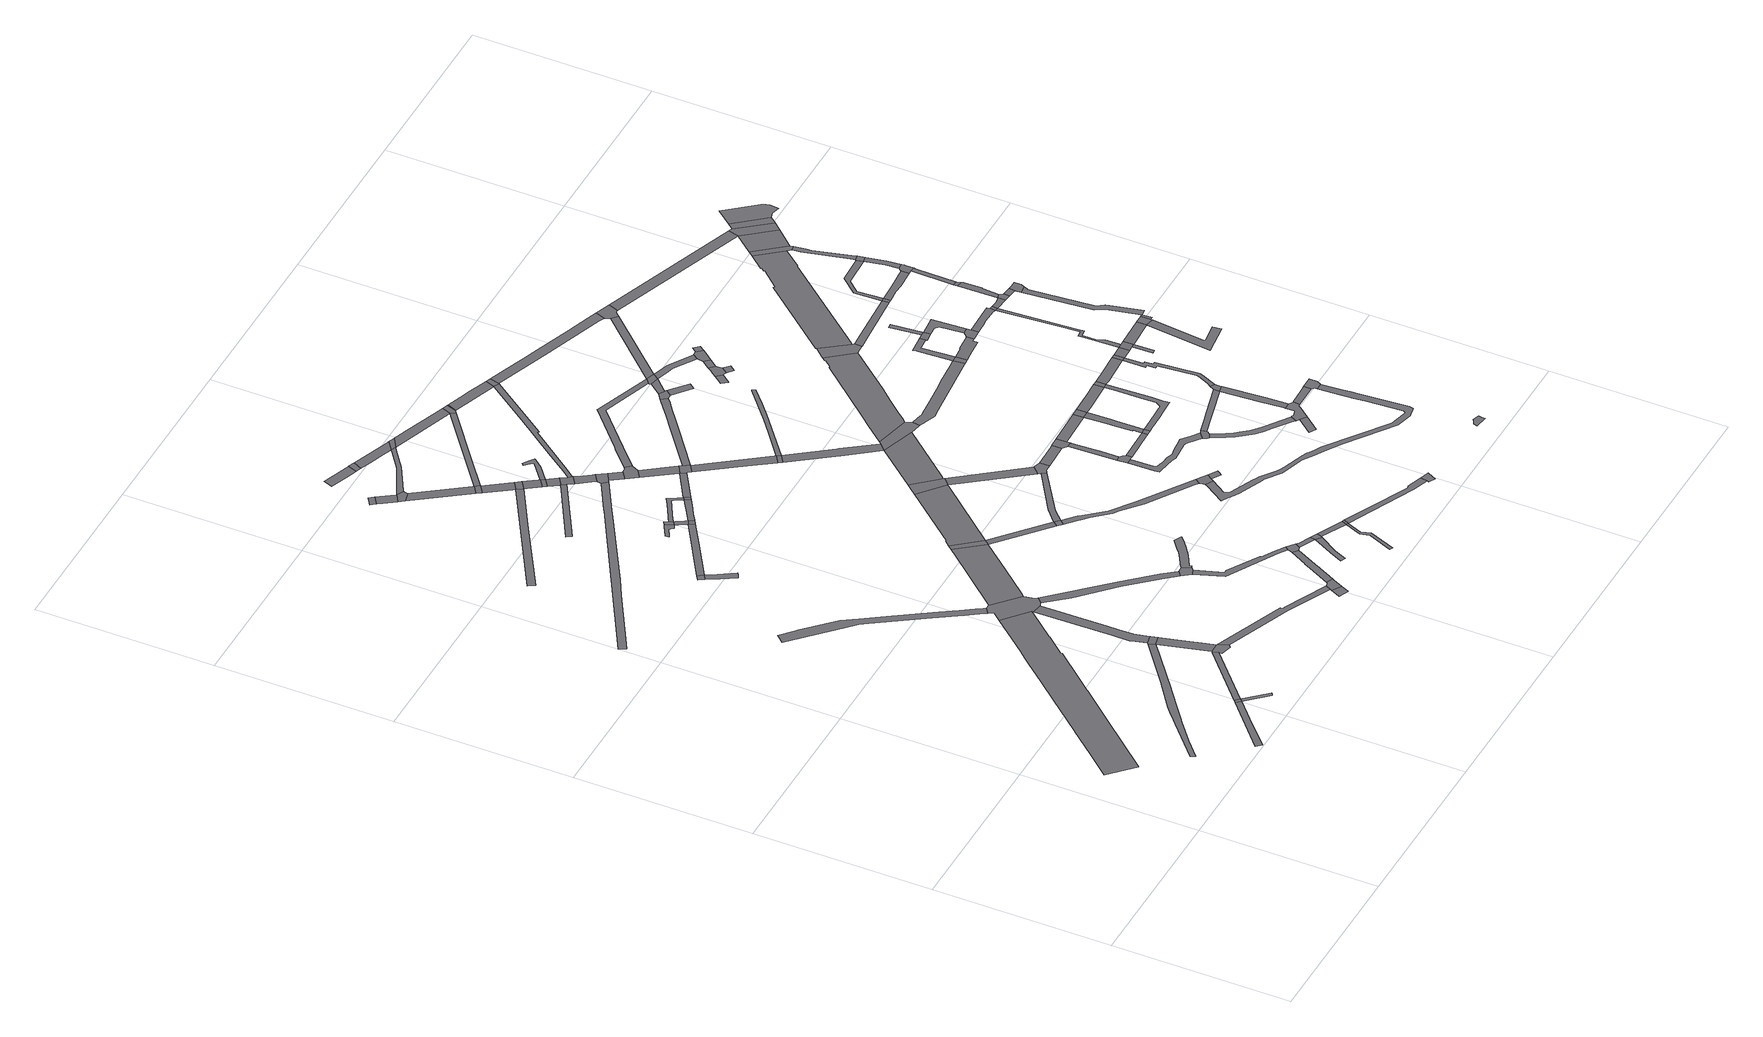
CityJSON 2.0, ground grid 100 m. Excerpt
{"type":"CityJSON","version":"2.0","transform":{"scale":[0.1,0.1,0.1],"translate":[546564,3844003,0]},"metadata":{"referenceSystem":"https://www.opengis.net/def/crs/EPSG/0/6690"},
"CityObjects":{
"road1":{"type":"Road","attributes":{"RoadStructureAttribute.sectionType":"1"},"geometry":[{"type":"MultiSurface","lod":"1","boundaries":[[[0,1,2,3,4]]]}]},
"road2":{"type":"Road","attributes":{"RoadStructureAttribute.sectionType":"1"},"geometry":[{"type":"MultiSurface","lod":"1","boundaries":[[[5,6,7,8,9,10,11,12,13,14,15,16,17,18,19,20,21,22,23,24,25,26,27]]]}]},
"road3":{"type":"Road","attributes":{"RoadStructureAttribute.sectionType":"1"},"geometry":[{"type":"MultiSurface","lod":"1","boundaries":[[[28,29,30,31,32,33,34,35,36,37,38,39,40,41,42,43,44,45,46]]]}]},
"road4":{"type":"Road","geometry":[{"type":"MultiSurface","lod":"1","boundaries":[[[47,0,4,48]]]}]},
"road5":{"type":"Road","geometry":[{"type":"MultiSurface","lod":"1","boundaries":[[[49,50,51,52,48,4]]]}]},
"road6":{"type":"Road","attributes":{"RoadStructureAttribute.sectionType":"1"},"geometry":[{"type":"MultiSurface","lod":"1","boundaries":[[[53,47,48,54]]]}]},
"road7":{"type":"Road","attributes":{"RoadStructureAttribute.sectionType":"1"},"geometry":[{"type":"MultiSurface","lod":"1","boundaries":[[[55,56,57,58,59,60,61,62,63,64,65,66,67,68,69,70,71,72,73,74,75]]]}]},
"road8":{"type":"Road","geometry":[{"type":"MultiSurface","lod":"1","boundaries":[[[76,77,53,54,78,79,80,81]]]}]},
"road9":{"type":"Road","attributes":{"RoadStructureAttribute.sectionType":"1"},"geometry":[{"type":"MultiSurface","lod":"1","boundaries":[[[82,83,84,85,46,86,77,76]]]}]},
"road10":{"type":"Road","geometry":[{"type":"MultiSurface","lod":"1","boundaries":[[[87,88,28,46,85]]]}]},
"road11":{"type":"Road","attributes":{"RoadStructureAttribute.sectionType":"1"},"geometry":[{"type":"MultiSurface","lod":"1","boundaries":[[[89,90,91,92,88,87,93,94,95,96,97]]]}]},
"road12":{"type":"Road","geometry":[{"type":"MultiSurface","lod":"1","boundaries":[[[98,99,100,101]]]}]},
"road13":{"type":"Road","geometry":[{"type":"MultiSurface","lod":"1","boundaries":[[[75,74,102,5,27,89,97,103,104,105,106,107,108,109]]]}]},
"road14":{"type":"Road","attributes":{"RoadStructureAttribute.sectionType":"1"},"geometry":[{"type":"MultiSurface","lod":"1","boundaries":[[[110,111,112,113,114,115,116,117,118,119]]]}]},
"road15":{"type":"Road","geometry":[{"type":"MultiSurface","lod":"1","boundaries":[[[120,121,122,123,124,101,100]]]}]},
"road16":{"type":"Road","attributes":{"RoadStructureAttribute.sectionType":"1"},"geometry":[{"type":"MultiSurface","lod":"1","boundaries":[[[125,126,127,76,81,128,129,130,131]]]}]},
"road17":{"type":"Road","attributes":{"RoadStructureAttribute.sectionType":"1"},"geometry":[{"type":"MultiSurface","lod":"1","boundaries":[[[132,133,134,135,136]]]}]},
"road18":{"type":"Road","attributes":{"RoadStructureAttribute.sectionType":"1"},"geometry":[{"type":"MultiSurface","lod":"1","boundaries":[[[137,138,98,101,139,140]]]}]},
"road19":{"type":"Road","attributes":{"RoadStructureAttribute.sectionType":"1"},"geometry":[{"type":"MultiSurface","lod":"1","boundaries":[[[141,142,105,104,143,144,145,146,147]]]}]},
"road20":{"type":"Road","attributes":{"RoadStructureAttribute.sectionType":"1"},"geometry":[{"type":"MultiSurface","lod":"1","boundaries":[[[148,149,150,151,152,109,108,153,154,155,156,157,158]]]}]},
"road21":{"type":"Road","geometry":[{"type":"MultiSurface","lod":"1","boundaries":[[[159,160,161,162]]]}]},
"road22":{"type":"Road","geometry":[{"type":"MultiSurface","lod":"1","boundaries":[[[163,164,165,166,167,168,169,170,171,172,173,174,175,176,177,178]]]}]},
"road23":{"type":"Road","attributes":{"RoadStructureAttribute.sectionType":"1"},"geometry":[{"type":"MultiSurface","lod":"1","boundaries":[[[162,161,179,180,181,182,183]]]}]},
"road24":{"type":"Road","geometry":[{"type":"MultiSurface","lod":"1","boundaries":[[[183,182,184,185,186,187]]]}]},
"road25":{"type":"Road","geometry":[{"type":"MultiSurface","lod":"1","boundaries":[[[188,189,190,163,178,191,192]]]}]},
"road26":{"type":"Road","attributes":{"RoadStructureAttribute.sectionType":"1"},"geometry":[{"type":"MultiSurface","lod":"1","boundaries":[[[193,194,195,191,178,196,197,198,199,137,200]]]}]},
"road27":{"type":"Road","attributes":{"RoadStructureAttribute.sectionType":"1"},"geometry":[{"type":"MultiSurface","lod":"1","boundaries":[[[201,202,203,204,205]]]}]},
"road28":{"type":"Road","attributes":{"RoadStructureAttribute.sectionType":"1"},"geometry":[{"type":"MultiSurface","lod":"1","boundaries":[[[206,207,208,209,210]]]}]},
"road29":{"type":"Road","geometry":[{"type":"MultiSurface","lod":"1","boundaries":[[[200,137,140,211]]]}]},
"road30":{"type":"Road","attributes":{"RoadStructureAttribute.sectionType":"1"},"geometry":[{"type":"MultiSurface","lod":"1","boundaries":[[[212,185,184,213,214]]]}]},
"road31":{"type":"Road","geometry":[{"type":"MultiSurface","lod":"1","boundaries":[[[215,216,147,146,217,218,219,220]]]}]},
"road32":{"type":"Road","geometry":[{"type":"MultiSurface","lod":"1","boundaries":[[[221,222,223,131,130,224,225,206,210,226,227]]]}]},
"road33":{"type":"Road","geometry":[{"type":"MultiSurface","lod":"1","boundaries":[[[228,148,158,229]]]}]},
"road34":{"type":"Road","attributes":{"RoadStructureAttribute.sectionType":"1"},"geometry":[{"type":"MultiSurface","lod":"1","boundaries":[[[230,231,232,233,234,235]]]}]},
"road35":{"type":"Road","geometry":[{"type":"MultiSurface","lod":"1","boundaries":[[[214,213,236,237]]]}]},
"road36":{"type":"Road","attributes":{"RoadStructureAttribute.sectionType":"1"},"geometry":[{"type":"MultiSurface","lod":"1","boundaries":[[[238,239,240,200,211,241,242,243]]]}]},
"road37":{"type":"Road","attributes":{"RoadStructureAttribute.sectionType":"1"},"geometry":[{"type":"MultiSurface","lod":"1","boundaries":[[[244,245,246,247,248,192,191,249,250,251,252,253,238,254]]]}]},
"road38":{"type":"Road","attributes":{"RoadStructureAttribute.sectionType":"1"},"geometry":[{"type":"MultiSurface","lod":"1","boundaries":[[[255,237,236,256,132,257]]]}]},
"road39":{"type":"Road","geometry":[{"type":"MultiSurface","lod":"1","boundaries":[[[257,132,136,258]]]}]},
"road40":{"type":"Road","attributes":{"RoadStructureAttribute.sectionType":"1"},"geometry":[{"type":"MultiSurface","lod":"1","boundaries":[[[259,260,261,262,263,264,218,217,265,266,267,268]]]}]},
"road41":{"type":"Road","geometry":[{"type":"MultiSurface","lod":"1","boundaries":[[[269,235,234,270,271]]]}]},
"road42":{"type":"Road","attributes":{"RoadStructureAttribute.sectionType":"1"},"geometry":[{"type":"MultiSurface","lod":"1","boundaries":[[[272,273,274,275,276,277,278,279,280,281,282,183,187,283,284,285,286,287]]]}]},
"road43":{"type":"Road","attributes":{"RoadStructureAttribute.sectionType":"1"},"geometry":[{"type":"MultiSurface","lod":"1","boundaries":[[[288,289,290,291,292,293,294,295,296,297,298,299,300,220,219]]]}]},
"road44":{"type":"Road","attributes":{"RoadStructureAttribute.sectionType":"1"},"geometry":[{"type":"MultiSurface","lod":"1","boundaries":[[[301,302,303,304,221,227,305,306,307,308]]]}]},
"road45":{"type":"Road","attributes":{"RoadStructureAttribute.sectionType":"1"},"geometry":[{"type":"MultiSurface","lod":"1","boundaries":[[[309,258,136,310,311,312,313]]]}]},
"road46":{"type":"Road","geometry":[{"type":"MultiSurface","lod":"1","boundaries":[[[254,238,243,314]]]}]},
"road47":{"type":"Road","attributes":{"RoadStructureAttribute.sectionType":"1"},"geometry":[{"type":"MultiSurface","lod":"1","boundaries":[[[229,158,315,316]]]}]},
"road48":{"type":"Road","geometry":[{"type":"MultiSurface","lod":"1","boundaries":[[[313,312,317,318]]]}]},
"road49":{"type":"Road","attributes":{"RoadStructureAttribute.sectionType":"1"},"geometry":[{"type":"MultiSurface","lod":"1","boundaries":[[[319,318,317,320,201,321]]]}]},
"road50":{"type":"Road","geometry":[{"type":"MultiSurface","lod":"1","boundaries":[[[321,201,205,322,323,324,325]]]}]},
"road51":{"type":"Road","attributes":{"RoadStructureAttribute.sectionType":"1"},"geometry":[{"type":"MultiSurface","lod":"1","boundaries":[[[326,327,324,323,328,329,330]]]}]},
"road52":{"type":"Road","attributes":{"RoadStructureAttribute.sectionType":"1"},"geometry":[{"type":"MultiSurface","lod":"1","boundaries":[[[331,332,333,228,229,334,335,336]]]}]},
"road53":{"type":"Road","attributes":{"RoadStructureAttribute.sectionType":"1"},"geometry":[{"type":"MultiSurface","lod":"1","boundaries":[[[271,270,337,338,339,272,340]]]}]},
"road54":{"type":"Road","geometry":[{"type":"MultiSurface","lod":"1","boundaries":[[[330,329,341,342,110,119,343,344]]]}]},
"road55":{"type":"Road","attributes":{"RoadStructureAttribute.sectionType":"1"},"geometry":[{"type":"MultiSurface","lod":"1","boundaries":[[[345,254,314,346]]]}]},
"road56":{"type":"Road","geometry":[{"type":"MultiSurface","lod":"1","boundaries":[[[347,348,349,350,351,352,353,354,313,318]]]}]},
"road57":{"type":"Road","geometry":[{"type":"MultiSurface","lod":"1","boundaries":[[[268,267,355,301,308,356,357]]]}]},
"road58":{"type":"Road","geometry":[{"type":"MultiSurface","lod":"1","boundaries":[[[316,315,358,359]]]}]},
"road59":{"type":"Road","attributes":{"RoadStructureAttribute.sectionType":"1"},"geometry":[{"type":"MultiSurface","lod":"1","boundaries":[[[344,343,360,361]]]}]},
"road60":{"type":"Road","geometry":[{"type":"MultiSurface","lod":"1","boundaries":[[[362,363,364,365,366,367]]]}]},
"road61":{"type":"Road","geometry":[{"type":"MultiSurface","lod":"1","boundaries":[[[368,369,361,360,370,371,372]]]}]},
"road62":{"type":"Road","attributes":{"RoadStructureAttribute.sectionType":"1"},"geometry":[{"type":"MultiSurface","lod":"1","boundaries":[[[373,357,356,362,374]]]}]},
"road63":{"type":"Road","geometry":[{"type":"MultiSurface","lod":"1","boundaries":[[[375,340,272,287,376]]]}]},
"road64":{"type":"Road","attributes":{"RoadStructureAttribute.sectionType":"1"},"geometry":[{"type":"MultiSurface","lod":"1","boundaries":[[[377,371,370,378,345,379]]]}]},
"road65":{"type":"Road","attributes":{"RoadStructureAttribute.sectionType":"1"},"geometry":[{"type":"MultiSurface","lod":"1","boundaries":[[[380,381,214,237,382,383,384]]]}]},
"road66":{"type":"Road","geometry":[{"type":"MultiSurface","lod":"1","boundaries":[[[374,362,367,385,386]]]}]},
"road67":{"type":"Road","geometry":[{"type":"MultiSurface","lod":"1","boundaries":[[[387,379,345,346,388,389,390,391,392]]]}]},
"road68":{"type":"Road","attributes":{"RoadStructureAttribute.sectionType":"1"},"geometry":[{"type":"MultiSurface","lod":"1","boundaries":[[[393,394,395,396,397,398,399,400]]]}]},
"road69":{"type":"Road","attributes":{"RoadStructureAttribute.sectionType":"1"},"geometry":[{"type":"MultiSurface","lod":"1","boundaries":[[[386,385,401,393,402]]]}]},
"road70":{"type":"Road","geometry":[{"type":"MultiSurface","lod":"1","boundaries":[[[403,404,331,336,405]]]}]},
"road71":{"type":"Road","attributes":{"RoadStructureAttribute.sectionType":"1"},"geometry":[{"type":"MultiSurface","lod":"1","boundaries":[[[406,407,316,359,408,409]]]}]},
"road72":{"type":"Road","attributes":{"RoadStructureAttribute.sectionType":"1"},"geometry":[{"type":"MultiSurface","lod":"1","boundaries":[[[410,411,412,391,390,413,414,415]]]}]},
"road73":{"type":"Road","attributes":{"RoadStructureAttribute.sectionType":"1"},"geometry":[{"type":"MultiSurface","lod":"1","boundaries":[[[416,417,418,419,376,287,420,380,421]]]}]},
"road74":{"type":"Road","attributes":{"RoadStructureAttribute.sectionType":"1"},"geometry":[{"type":"MultiSurface","lod":"1","boundaries":[[[422,423,424,425,359,358,426,427,428,429,430,431,432,433,434]]]}]},
"road75":{"type":"Road","geometry":[{"type":"MultiSurface","lod":"1","boundaries":[[[402,393,400,435]]]}]},
"road76":{"type":"Road","geometry":[{"type":"MultiSurface","lod":"1","boundaries":[[[415,414,436,437]]]}]},
"road77":{"type":"Road","attributes":{"RoadStructureAttribute.sectionType":"1"},"geometry":[{"type":"MultiSurface","lod":"1","boundaries":[[[438,439,440,441,442,325,324,443,444,445,446,447]]]}]},
"road78":{"type":"Road","attributes":{"RoadStructureAttribute.sectionType":"1"},"geometry":[{"type":"MultiSurface","lod":"1","boundaries":[[[405,336,448,449]]]}]},
"road79":{"type":"Road","attributes":{"RoadStructureAttribute.sectionType":"1"},"geometry":[{"type":"MultiSurface","lod":"1","boundaries":[[[450,451,437,436,452,453,454,455]]]}]},
"road80":{"type":"Road","attributes":{"RoadStructureAttribute.sectionType":"1"},"geometry":[{"type":"MultiSurface","lod":"1","boundaries":[[[456,403,405,457,458,459]]]}]},
"road81":{"type":"Road","attributes":{"RoadStructureAttribute.sectionType":"1"},"geometry":[{"type":"MultiSurface","lod":"1","boundaries":[[[421,380,384,460,461]]]}]},
"road82":{"type":"Road","attributes":{"RoadStructureAttribute.sectionType":"1"},"geometry":[{"type":"MultiSurface","lod":"1","boundaries":[[[462,463,464,465,392,391,466,467,468,469,470,471,472,473]]]}]},
"road83":{"type":"Road","geometry":[{"type":"MultiSurface","lod":"1","boundaries":[[[461,460,474,475]]]}]},
"road84":{"type":"Road","geometry":[{"type":"MultiSurface","lod":"1","boundaries":[[[449,448,476,406,409,477,478,479,480]]]}]},
"road85":{"type":"Road","attributes":{"RoadStructureAttribute.sectionType":"1"},"geometry":[{"type":"MultiSurface","lod":"1","boundaries":[[[481,482,483,435,400,484,485,486,487]]]}]},
"road86":{"type":"Road","attributes":{"RoadStructureAttribute.sectionType":"1"},"geometry":[{"type":"MultiSurface","lod":"1","boundaries":[[[488,489,490,491,492,493,368,372,494,495,496,497]]]}]},
"road87":{"type":"Road","geometry":[{"type":"MultiSurface","lod":"1","boundaries":[[[498,434,433,499,500,501,502,503,504,505]]]}]},
"road88":{"type":"Road","geometry":[{"type":"MultiSurface","lod":"1","boundaries":[[[506,507,508,505,504]]]}]},
"road89":{"type":"Road","attributes":{"RoadStructureAttribute.sectionType":"1"},"geometry":[{"type":"MultiSurface","lod":"1","boundaries":[[[509,510,475,474,511,512,438,513]]]}]},
"road90":{"type":"Road","attributes":{"RoadStructureAttribute.sectionType":"1"},"geometry":[{"type":"MultiSurface","lod":"1","boundaries":[[[514,515,480,479,516]]]}]},
"road91":{"type":"Road","attributes":{"RoadStructureAttribute.sectionType":"1"},"geometry":[{"type":"MultiSurface","lod":"1","boundaries":[[[517,518,519,520,521,522,523,524,415,437]]]}]},
"road92":{"type":"Road","geometry":[{"type":"MultiSurface","lod":"1","boundaries":[[[525,455,454,456,459,526,527,528,529,530]]]}]},
"road93":{"type":"Road","geometry":[{"type":"MultiSurface","lod":"1","boundaries":[[[531,532,533,534,535,536,537,538,539,540]]]}]},
"road94":{"type":"Road","attributes":{"RoadStructureAttribute.sectionType":"1"},"geometry":[{"type":"MultiSurface","lod":"1","boundaries":[[[541,542,543,544,545,546,547,534,533]]]}]},
"road95":{"type":"Road","geometry":[{"type":"MultiSurface","lod":"1","boundaries":[[[548,514,516,546,545,549]]]}]},
"road96":{"type":"Road","geometry":[{"type":"MultiSurface","lod":"1","boundaries":[[[513,438,447,550,551]]]}]},
"road97":{"type":"Road","geometry":[{"type":"MultiSurface","lod":"1","boundaries":[[[487,486,552,553,554]]]}]},
"road98":{"type":"Road","attributes":{"RoadStructureAttribute.sectionType":"1"},"geometry":[{"type":"MultiSurface","lod":"1","boundaries":[[[555,556,557,558,559,560,561,562,563,564,565,536,535,566,567,568,569,570,571,572,573,574,575,576,577]]]}]},
"road99":{"type":"Road","attributes":{"RoadStructureAttribute.sectionType":"1"},"geometry":[{"type":"MultiSurface","lod":"1","boundaries":[[[578,579,540,539,580,581]]]}]},
"road100":{"type":"Road","geometry":[{"type":"MultiSurface","lod":"1","boundaries":[[[582,462,473,583,584,585]]]}]},
"road101":{"type":"Road","geometry":[{"type":"MultiSurface","lod":"1","boundaries":[[[586,587,584,583]]]}]},
"road102":{"type":"Road","attributes":{"RoadStructureAttribute.sectionType":"1"},"geometry":[{"type":"MultiSurface","lod":"1","boundaries":[[[588,589,590,591,582,585,592,593,594,595,596]]]}]},
"road103":{"type":"Road","attributes":{"RoadStructureAttribute.sectionType":"1"},"geometry":[{"type":"MultiSurface","lod":"1","boundaries":[[[597,548,549,598]]]}]},
"road104":{"type":"Road","attributes":{"RoadStructureAttribute.sectionType":"1"},"geometry":[{"type":"MultiSurface","lod":"1","boundaries":[[[501,599,600,601,602,603,604,605,606,607,608,609,610,611,612,613,614,615,616,617,618,619,620,621,622,623,624,625,626,627,628,629,630,631,632,633,634,635,636,637,638,639,640,641,642,643,644,645,646,647,502]]]}]},
"road105":{"type":"Road","geometry":[{"type":"MultiSurface","lod":"1","boundaries":[[[648,578,581,649]]]}]},
"road106":{"type":"Road","geometry":[{"type":"MultiSurface","lod":"1","boundaries":[[[497,496,650,588,596,651]]]}]},
"road107":{"type":"Road","geometry":[{"type":"MultiSurface","lod":"1","boundaries":[[[652,653,577,576,654,655,656,657,658,659]]]}]},
"road108":{"type":"Road","attributes":{"RoadStructureAttribute.sectionType":"1"},"geometry":[{"type":"MultiSurface","lod":"1","boundaries":[[[598,660,661,662,663,664,665,666,578,648,667,668,669,670,671]]]}]},
"road109":{"type":"Road","attributes":{"RoadStructureAttribute.sectionType":"1"},"geometry":[{"type":"MultiSurface","lod":"1","boundaries":[[[672,673,674,675,676,677,678,679,525,530,680,681,682,683,684]]]}]},
"road110":{"type":"Road","attributes":{"RoadStructureAttribute.sectionType":"1"},"geometry":[{"type":"MultiSurface","lod":"1","boundaries":[[[685,686,687,688]]]}]},
"road111":{"type":"Road","geometry":[{"type":"MultiSurface","lod":"1","boundaries":[[[689,597,598,671]]]}]},
"road112":{"type":"Road","attributes":{"RoadStructureAttribute.sectionType":"1"},"geometry":[{"type":"MultiSurface","lod":"1","boundaries":[[[690,691,692,693,694,695,696,697,656,655,698,699,700,701,702,703,704,705,706,707]]]}]},
"road113":{"type":"Road","geometry":[{"type":"MultiSurface","lod":"1","boundaries":[[[708,709,710,685,688,711,712,713,714,715,716]]]}]},
"road114":{"type":"Road","attributes":{"RoadStructureAttribute.sectionType":"1"},"geometry":[{"type":"MultiSurface","lod":"1","boundaries":[[[717,718,719,651,596,720,721,722,723,724]]]}]},
"road115":{"type":"Road","attributes":{"RoadStructureAttribute.sectionType":"1"},"geometry":[{"type":"MultiSurface","lod":"1","boundaries":[[[725,726,727,728,729,730,731,732,733,734,529,528,735,736,737,738,739,740]]]}]},
"road116":{"type":"Road","geometry":[{"type":"MultiSurface","lod":"1","boundaries":[[[741,742,713,712]]]}]},
"road117":{"type":"Road","attributes":{"RoadStructureAttribute.sectionType":"1"},"geometry":[{"type":"MultiSurface","lod":"1","boundaries":[[[743,744,745,746,747,551,550,748,749,750,751,752]]]}]},
"road118":{"type":"Road","attributes":{"RoadStructureAttribute.sectionType":"1"},"geometry":[{"type":"MultiSurface","lod":"1","boundaries":[[[753,708,716,754]]]}]},
"road119":{"type":"Road","attributes":{"RoadStructureAttribute.sectionType":"1"},"geometry":[{"type":"MultiSurface","lod":"1","boundaries":[[[755,756,757,758,759,760,761,762,763,764,765,766,767,768,769,770,771,772,648,649]]]}]},
"road120":{"type":"Road","geometry":[{"type":"MultiSurface","lod":"1","boundaries":[[[773,774,775,776,777,778]]]}]},
"road121":{"type":"Road","attributes":{"RoadStructureAttribute.sectionType":"1"},"geometry":[{"type":"MultiSurface","lod":"1","boundaries":[[[779,780,689,671,781,764]]]}]},
"road122":{"type":"Road","attributes":{"RoadStructureAttribute.sectionType":"1"},"geometry":[{"type":"MultiSurface","lod":"1","boundaries":[[[782,783,784,652,659,785,786,787]]]}]},
"road123":{"type":"Road","geometry":[{"type":"MultiSurface","lod":"1","boundaries":[[[788,789,724,723,790,753,754,791,792]]]}]},
"road124":{"type":"Road","attributes":{"RoadStructureAttribute.sectionType":"1"},"geometry":[{"type":"MultiSurface","lod":"1","boundaries":[[[793,497,651,794]]]}]},
"road125":{"type":"Road","geometry":[{"type":"MultiSurface","lod":"1","boundaries":[[[795,796,797,798,799,800,801,802,803,707,706,773,778,804,805,806,807,808]]]}]},
"road126":{"type":"Road","geometry":[{"type":"MultiSurface","lod":"1","boundaries":[[[809,810,788,792]]]}]},
"road127":{"type":"Road","geometry":[{"type":"MultiSurface","lod":"1","boundaries":[[[811,779,764,763]]]}]},
"road128":{"type":"Road","attributes":{"RoadStructureAttribute.sectionType":"1"},"geometry":[{"type":"MultiSurface","lod":"1","boundaries":[[[812,813,814,787,815,816,797,796]]]}]},
"road129":{"type":"Road","geometry":[{"type":"MultiSurface","lod":"1","boundaries":[[[817,818,819,820,821,822,823,824]]]}]},
"road130":{"type":"Road","geometry":[{"type":"MultiSurface","lod":"1","boundaries":[[[825,826,672,684,827,828,829,830,831]]]}]},
"road131":{"type":"Road","geometry":[{"type":"MultiSurface","lod":"1","boundaries":[[[832,782,787,814,833,834]]]}]},
"road132":{"type":"Road","geometry":[{"type":"MultiSurface","lod":"1","boundaries":[[[835,725,740,836]]]}]},
"road133":{"type":"Road","geometry":[{"type":"MultiSurface","lod":"1","boundaries":[[[837,838,808,807,839,840]]]}]},
"road134":{"type":"Road","attributes":{"RoadStructureAttribute.sectionType":"1"},"geometry":[{"type":"MultiSurface","lod":"1","boundaries":[[[841,842,811,763,843,844,845,846,847]]]}]},
"road135":{"type":"Road","attributes":{"RoadStructureAttribute.sectionType":"1"},"geometry":[{"type":"MultiSurface","lod":"1","boundaries":[[[848,849,850,851,725,835,852,853,854]]]}]},
"road136":{"type":"Road","geometry":[{"type":"MultiSurface","lod":"1","boundaries":[[[752,751,793,794,855,856,857]]]}]},
"road137":{"type":"Road","geometry":[{"type":"MultiSurface","lod":"1","boundaries":[[[858,859,837,840,860,861,623,622,862,863,864]]]}]},
"road138":{"type":"Road","attributes":{"RoadStructureAttribute.sectionType":"1"},"geometry":[{"type":"MultiSurface","lod":"1","boundaries":[[[865,866,867,868,869,870,871,847,872,873,874,875,876,877,878,879,832,834]]]}]},
"road139":{"type":"Road","attributes":{"RoadStructureAttribute.sectionType":"1"},"geometry":[{"type":"MultiSurface","lod":"1","boundaries":[[[880,881,882,835,836,883,884,885,886]]]}]},
"road140":{"type":"Road","geometry":[{"type":"MultiSurface","lod":"1","boundaries":[[[887,841,847,871]]]}]},
"road141":{"type":"Road","geometry":[{"type":"MultiSurface","lod":"1","boundaries":[[[888,889,848,854,890,891]]]}]},
"road142":{"type":"Road","attributes":{"RoadStructureAttribute.sectionType":"1"},"geometry":[{"type":"MultiSurface","lod":"1","boundaries":[[[892,887,871,893,894]]]}]},
"road143":{"type":"Road","geometry":[{"type":"MultiSurface","lod":"1","boundaries":[[[895,896,889,888]]]}]},
"road144":{"type":"Road","attributes":{"RoadStructureAttribute.sectionType":"1"},"geometry":[{"type":"MultiSurface","lod":"1","boundaries":[[[897,898,829,828,899,900]]]}]},
"road145":{"type":"Road","geometry":[{"type":"MultiSurface","lod":"1","boundaries":[[[901,902,880,886,903,904,905]]]}]},
"road146":{"type":"Road","attributes":{"RoadStructureAttribute.sectionType":"1"},"geometry":[{"type":"MultiSurface","lod":"1","boundaries":[[[906,888,891,907,908,902,901]]]}]},
"road147":{"type":"Road","geometry":[{"type":"MultiSurface","lod":"1","boundaries":[[[909,910,911,912,913,914]]]}]},
"road148":{"type":"Road","geometry":[{"type":"MultiSurface","lod":"1","boundaries":[[[915,916,917,892,894,918,919,914,913]]]}]},
"road149":{"type":"Road","attributes":{"RoadStructureAttribute.sectionType":"1"},"geometry":[{"type":"MultiSurface","lod":"1","boundaries":[[[920,921,922,923,905,904,924,925,926,927,928,929]]]}]},
"road150":{"type":"Road","attributes":{"RoadStructureAttribute.sectionType":"1"},"geometry":[{"type":"MultiSurface","lod":"1","boundaries":[[[930,931,932,933,934,935,936,937,825,831,938,939,940,941,942]]]}]},
"road151":{"type":"Road","attributes":{"RoadStructureAttribute.sectionType":"1"},"geometry":[{"type":"MultiSurface","lod":"1","boundaries":[[[928,943,944,945,946,947,948,949,892,917,950,951,952,953,954,955,956]]]}]},
"road152":{"type":"Road","attributes":{"RoadStructureAttribute.sectionType":"1"},"geometry":[{"type":"MultiSurface","lod":"1","boundaries":[[[957,915,913,958,959]]]}]},
"road153":{"type":"Road","geometry":[{"type":"MultiSurface","lod":"1","boundaries":[[[960,897,900,961]]]}]},
"road154":{"type":"Road","attributes":{"RoadStructureAttribute.sectionType":"1"},"geometry":[{"type":"MultiSurface","lod":"1","boundaries":[[[959,962,963,964,965,966,967]]]}]},
"road155":{"type":"Road","geometry":[{"type":"MultiSurface","lod":"1","boundaries":[[[929,928,956,968]]]}]},
"road156":{"type":"Road","geometry":[{"type":"MultiSurface","lod":"1","boundaries":[[[969,957,959,967,970]]]}]},
"road157":{"type":"Road","attributes":{"RoadStructureAttribute.sectionType":"1"},"geometry":[{"type":"MultiSurface","lod":"1","boundaries":[[[857,856,971,972,973]]]}]},
"road158":{"type":"Road","attributes":{"RoadStructureAttribute.sectionType":"1"},"geometry":[{"type":"MultiSurface","lod":"1","boundaries":[[[974,975,976,977,968,956,978]]]}]},
"road159":{"type":"Road","attributes":{"RoadStructureAttribute.sectionType":"1"},"geometry":[{"type":"MultiSurface","lod":"1","boundaries":[[[979,980,969,970,981]]]}]},
"road160":{"type":"Road","attributes":{"RoadStructureAttribute.sectionType":"1"},"geometry":[{"type":"MultiSurface","lod":"1","boundaries":[[[982,983,984,960,961,985,986,987]]]}]},
"road161":{"type":"Road","geometry":[{"type":"MultiSurface","lod":"1","boundaries":[[[988,974,978,989,990]]]}]},
"road162":{"type":"Road","attributes":{"RoadStructureAttribute.sectionType":"1"},"geometry":[{"type":"MultiSurface","lod":"1","boundaries":[[[991,992,993,897,960,994,995,996]]]}]},
"road163":{"type":"Road","attributes":{"RoadStructureAttribute.sectionType":"1"},"geometry":[{"type":"MultiSurface","lod":"1","boundaries":[[[997,998,999,1000,1001,1002,1003,1004,1005,1006,1007,1008,979,1009]]]}]},
"road164":{"type":"Road","attributes":{"RoadStructureAttribute.sectionType":"1"},"geometry":[{"type":"MultiSurface","lod":"1","boundaries":[[[1010,974,988,1011,1012,1013,1014,1015,1016]]]}]},
"road165":{"type":"Road","attributes":{"RoadStructureAttribute.sectionType":"1"},"geometry":[{"type":"MultiSurface","lod":"1","boundaries":[[[990,989,1017,1018,1019]]]}]},
"road166":{"type":"Road","geometry":[{"type":"MultiSurface","lod":"1","boundaries":[[[1020,1010,1016,1021]]]}]},
"road167":{"type":"Road","geometry":[{"type":"MultiSurface","lod":"1","boundaries":[[[1022,1019,1018,1005,1004,1023,1024]]]}]},
"road168":{"type":"Road","attributes":{"RoadStructureAttribute.sectionType":"1"},"geometry":[{"type":"MultiSurface","lod":"1","boundaries":[[[1025,1020,1021,1026,1027]]]}]},
"road169":{"type":"Road","geometry":[{"type":"MultiSurface","lod":"1","boundaries":[[[1028,1029,1030,1031,982,987,1032,1025,1027,1033]]]}]},
"road170":{"type":"Road","attributes":{"RoadStructureAttribute.sectionType":"1"},"geometry":[{"type":"MultiSurface","lod":"1","boundaries":[[[1034,1035,996,1036,1030,1029]]]}]},
"road171":{"type":"Road","geometry":[{"type":"MultiSurface","lod":"1","boundaries":[[[1037,930,942,1038,1039,1040]]]}]},
"road172":{"type":"Road","geometry":[{"type":"MultiSurface","lod":"1","boundaries":[[[1041,1042,991,996,1035]]]}]},
"road173":{"type":"Road","attributes":{"RoadStructureAttribute.sectionType":"1"},"geometry":[{"type":"MultiSurface","lod":"1","boundaries":[[[1043,1044,1045,1039,1038,1046,1047,1048,1049,1042,1041]]]}]},
"road174":{"type":"Road","attributes":{"RoadStructureAttribute.sectionType":"1"},"geometry":[{"type":"MultiSurface","lod":"1","boundaries":[[[972,1050,1037,1040,1051]]]}]},
"road175":{"type":"Road","geometry":[{"type":"MultiSurface","lod":"1","boundaries":[[[1052,973,972,1051,1053,1054]]]}]},
"road176":{"type":"Road","attributes":{"RoadStructureAttribute.sectionType":"1"},"geometry":[{"type":"MultiSurface","lod":"1","boundaries":[[[1055,1054,1053,1056]]]}]},
"road177":{"type":"Road","geometry":[{"type":"MultiSurface","lod":"1","boundaries":[[[1057,1055,1056,1058,1059,1060,1061,1062,1063]]]}]}
},
"vertices":[
[985,278,0],[718,36,0],[745,8,0],[863,120,0],[1007,253,0],
[1044,1621,0],[872,1419,0],[837,1378,0],[802,1338,0],[702,1220,0],[600,1101,0],[434,906,0],[430,902,0],[295,744,0],[187,618,0],[321,492,0],[584,798,0],[742,981,0],[747,988,0],[772,1017,0],[815,1067,0],[950,1226,0],[945,1231,0],[1039,1338,0],[1036,1340,0],[1167,1493,0],[1170,1496,0],[1179,1506,0],
[1203,869,0],[975,691,0],[957,677,0],[951,673,0],[806,566,0],[757,526,0],[728,499,0],[702,475,0],[507,296,0],[520,270,0],[611,354,0],[730,451,0],[744,461,0],[753,468,0],[829,527,0],[975,641,0],[1000,661,0],[1167,792,0],[1220,834,0],
[998,290,0],[1019,266,0],
[1116,135,0],[1123,140,0],[1131,145,0],[1130,146,0],
[1285,551,0],[1299,523,0],
[1095,1731,0],[1094,1732,0],[1072,1767,0],[1028,1835,0],[971,1919,0],[840,2118,0],[747,2258,0],[695,2337,0],[534,2493,0],[522,2505,0],[452,2568,0],[411,2522,0],[479,2460,0],[650,2294,0],[708,2240,0],[735,2199,0],[913,1932,0],[1003,1796,0],[1059,1710,0],[1067,1698,0],[1100,1721,0],
[1349,557,0],[1291,556,0],[1300,517,0],[1302,504,0],[1360,487,0],[1374,502,0],
[1334,611,0],[1308,713,0],[1278,831,0],[1273,848,0],[1220,833,0],
[1263,888,0],[1210,874,0],
[1179,1496,0],[1186,1059,0],[1187,963,0],[1189,953,0],[1258,907,0],[1242,972,0],[1241,1058,0],[1240,1119,0],[1236,1487,0],
[694,3136,0],[665,3118,0],[684,3087,0],[714,3105,0],
[1086,1669,0],[1247,1491,0],[1256,1495,0],[1286,1523,0],[1274,1536,0],[1272,1553,0],[1266,1596,0],[1126,1719,0],
[1133,3884,0],[955,3781,0],[946,3776,0],[8,3239,0],[24,3200,0],[391,3409,0],[495,3467,0],[945,3729,0],[966,3742,0],[1161,3856,0],
[724,3020,0],[770,2943,0],[787,2952,0],[802,2961,0],[749,3047,0],
[1759,381,0],[1753,383,0],[1748,398,0],[1747,353,0],[1753,351,0],[1989,238,0],[2005,267,0],
[903,4247,0],[251,3866,0],[273,3830,0],[680,4071,0],[924,4213,0],
[1036,3350,0],[1019,3340,0],[928,3241,0],[1055,3322,0],
[1724,1056,0],[1575,1219,0],[1361,1373,0],[1547,1191,0],[1692,1033,0],[1752,958,0],[1781,981,0],
[1437,2080,0],[1401,2038,0],[1298,1918,0],[1272,1888,0],[1136,1731,0],[1284,1617,0],[1414,1769,0],[1451,1812,0],[1551,1929,0],[1553,1931,0],[1554,1932,0],
[520,4883,0],[475,4851,0],[494,4824,0],[539,4856,0],
[983,3459,0],[955,3444,0],[950,3441,0],[943,3437,0],[903,3414,0],[905,3404,0],[906,3394,0],[909,3396,0],[961,3422,0],[966,3415,0],[972,3405,0],[974,3402,0],[976,3400,0],[987,3405,0],[988,3406,0],[1001,3413,0],
[495,4822,0],[513,4797,0],[557,4736,0],[557,4735,0],[604,4765,0],
[579,4704,0],[637,4720,0],[641,4734,0],[644,4745,0],
[1006,3454,0],[1005,3456,0],[998,3468,0],[1021,3428,0],[1010,3448,0],
[1052,3375,0],[1033,3407,0],[1028,3416,0],[1002,3409,0],[1006,3403,0],[1011,3394,0],[1034,3355,0],[1059,3363,0],
[1032,4059,0],[681,3859,0],[689,3846,0],[697,3832,0],[1048,4035,0],
[1982,226,0],[1958,173,0],[2013,149,0],[2015,152,0],[2033,196,0],
[1076,3335,0],
[831,4448,0],[786,4412,0],[833,4445,0],
[1787,981,0],[1782,981,0],[1791,909,0],[1823,924,0],[1839,935,0],[1810,981,0],
[2028,276,0],[2023,272,0],[2007,266,0],[1988,235,0],[1986,231,0],[2061,253,0],[2066,262,0],
[1458,2104,0],[1574,1957,0],
[540,5138,0],[521,5085,0],[602,5056,0],[660,5034,0],[680,5027,0],[699,5079,0],
[805,4385,0],[852,4419,0],
[1198,3452,0],[1163,3430,0],[1132,3410,0],[1121,3364,0],[1155,3385,0],[1216,3423,0],
[1184,3513,0],[1169,3537,0],[1128,3514,0],[1046,3468,0],[1042,3466,0],[1068,3455,0],[1071,3456,0],[1121,3484,0],[1165,3509,0],[1170,3500,0],[1213,3465,0],
[851,4418,0],[895,4259,0],[948,4278,0],
[971,4246,0],
[2139,616,0],[2064,660,0],[2067,666,0],[1893,770,0],[1874,770,0],[1822,924,0],[1850,753,0],[2126,594,0],[2171,564,0],[2188,582,0],
[702,5080,0],[710,5016,0],[734,5066,0],
[908,4943,0],[899,4936,0],[894,4932,0],[879,4921,0],[868,4913,0],[793,4858,0],[786,4853,0],[773,4848,0],[635,4780,0],[633,4779,0],[615,4770,0],[651,4750,0],[807,4839,0],[882,4894,0],[914,4918,0],[934,4932,0],
[1850,942,0],[1847,954,0],[1914,992,0],[1974,1035,0],[1999,1056,0],[2030,1085,0],[2031,1086,0],[2029,1087,0],[1991,1108,0],[1944,1070,0],[1914,1045,0],[1879,1022,0],[1842,1002,0],
[2164,534,0],[2112,437,0],[2111,438,0],[2091,399,0],[2126,380,0],[2130,389,0],[2146,419,0],[2193,512,0],
[1020,4175,0],[925,4214,0],[935,4199,0],[978,4136,0],[1024,4169,0],
[1232,3433,0],
[1833,1686,0],[1855,1712,0],
[993,4116,0],[1039,4149,0],
[1039,4148,0],[1029,4064,0],[1078,4091,0],
[1049,4035,0],[1072,4002,0],[1118,4034,0],[1104,4053,0],
[1175,3951,0],[1147,3991,0],[1135,3912,0],[1137,3910,0],[1182,3941,0],
[1743,2434,0],[1486,2130,0],[1483,2134,0],[1873,2306,0],[1877,2311,0],[1882,2316,0],
[769,4994,0],[859,4961,0],[898,4946,0],[958,4983,0],
[1134,3889,0],[1134,3885,0],[1170,3861,0],[1218,3889,0],
[1375,3564,0],[1395,3535,0],
[1115,4211,0],[1154,4259,0],[1160,4266,0],[1137,4281,0],[1099,4306,0],[1089,4296,0],[1122,4259,0],[1127,4254,0],
[2172,549,0],[2214,520,0],[2230,548,0],
[1860,1662,0],[1883,1687,0],
[1217,3793,0],[1262,3825,0],
[2307,475,0],[2247,364,0],[2213,287,0],[2239,276,0],[2271,346,0],[2335,450,0],
[1294,3834,0],[1284,3825,0],[1259,3733,0],[1304,3764,0],[1322,3803,0],
[2248,533,0],[2309,504,0],
[959,4984,0],[995,4969,0],
[1308,3758,0],[1374,3566,0],[1425,3592,0],
[1292,4802,0],[1278,4792,0],[1002,4537,0],[1297,4768,0],[1307,4776,0],
[2340,458,0],[2349,485,0],
[1435,3577,0],[1396,3536,0],[1398,3533,0],[1412,3514,0],[1457,3545,0],[1435,3576,0],
[2480,388,0],[2442,295,0],[2456,241,0],[2398,105,0],[2415,97,0],[2474,245,0],[2458,300,0],[2491,382,0],
[2476,390,0],[2493,416,0],
[1797,2497,0],[1780,2477,0],[1921,2353,0],
[2170,1935,0],[1932,1780,0],[1939,1745,0],[2186,1913,0],
[1705,3196,0],[1457,3543,0],[1456,3544,0],[1575,3284,0],[1666,3158,0],[1710,3190,0],
[1259,4873,0],[1079,4939,0],[1014,4962,0],[998,4968,0],[1287,4804,0],[1311,4854,0],
[2183,1410,0],[2052,1504,0],[1953,1620,0],[1949,1624,0],[1913,1615,0],[1938,1592,0],[1966,1563,0],[2045,1478,0],[2075,1454,0],[2183,1365,0],[2423,1206,0],[2447,1190,0],[2467,1220,0],
[2505,411,0],
[1680,3138,0],[1724,3169,0],
[1578,4698,0],[1405,4459,0],[1230,4222,0],[1136,4095,0],[1115,4068,0],[1125,4045,0],[1153,4082,0],[1349,4346,0],[1359,4338,0],[1608,4682,0],
[2159,1950,0],[2197,1992,0],
[1899,2931,0],[1893,2939,0],[1824,2938,0],[1852,2900,0],[1984,2724,0],[2025,2761,0],
[1986,2721,0],[1917,2358,0],[1934,2378,0],[2172,2660,0],
[1325,4790,0],[1343,4843,0],
[1853,3904,0],[1799,3861,0],[1748,3821,0],[1672,3762,0],[1674,3713,0],[1692,3727,0],[1749,3771,0],[1811,3821,0],[1813,3822,0],[1824,3830,0],[1859,3856,0],[1879,3872,0],
[1328,4789,0],[1347,4841,0],
[2166,1940,0],[2193,1917,0],[2200,1922,0],[2241,1924,0],[2240,1978,0],
[2887,242,0],[2873,236,0],[2644,345,0],[2632,318,0],[2875,205,0],[2962,172,0],[2971,212,0],
[1957,4040,0],[1647,4153,0],[1646,4154,0],[1644,4153,0],[1420,3948,0],[1407,3937,0],[1434,3908,0],[1656,4114,0],[1937,4014,0],[1967,4037,0],
[2479,1212,0],[2448,1187,0],[2449,1183,0],[2453,1160,0],[2492,1134,0],[2502,1150,0],[2503,1151,0],[2524,1182,0],
[2553,1119,0],[2563,1134,0],[2573,1149,0],
[1479,4794,0],[1427,4813,0],[1571,4701,0],[1575,4699,0],[1598,4751,0],
[2388,1983,0],[2378,1983,0],[2390,1929,0],
[1976,3372,0],[2045,3430,0],[2130,3509,0],[2125,3517,0],[2119,3526,0],[2118,3525,0],[1938,3369,0],[1852,3299,0],
[2034,2770,0],[2230,2649,0],[2233,2648,0],[2238,2646,0],[2244,2689,0],[2229,2725,0],
[2470,1627,0],[2462,1634,0],[2455,1640,0],[2428,1639,0],[2431,1581,0],[2461,1583,0],[2465,1583,0],[2471,1583,0],[2484,1583,0],[2483,1615,0],
[2454,1749,0],[2454,1770,0],[2451,1782,0],[2448,1902,0],[2448,1908,0],[2418,1907,0],[2424,1742,0],
[2445,1986,0],[2447,1930,0],
[1611,4686,0],[1623,4741,0],
[2958,162,0],[2996,142,0],[3020,195,0],
[2763,1387,0],[2710,1428,0],[2701,1426,0],[2620,1416,0],[2588,1411,0],[2568,1419,0],[2553,1424,0],[2517,1426,0],[2492,1433,0],[2477,1438,0],[2465,1450,0],[2437,1433,0],[2438,1407,0],[2456,1405,0],[2548,1391,0],[2570,1381,0],[2625,1385,0],[2690,1390,0],[2695,1386,0],[2697,1385,0],[2739,1353,0],[2768,1331,0],[2801,1359,0],
[2676,1620,0],[2586,1618,0],[2591,1587,0],[2677,1590,0],
[1888,3931,0],[1902,3873,0],[1929,3906,0],[1919,3913,0],
[2003,3791,0],[2029,3824,0],
[1942,3997,0],[1939,3993,0],[1920,3970,0],[1898,3944,0],[1924,3918,0],[1926,3920,0],[1955,3949,0],[1970,3964,0],[1990,3985,0],
[2655,1994,0],[2657,1937,0],
[2445,1145,0],[2371,1032,0],[2404,1011,0],[2439,989,0],[2462,975,0],[2607,915,0],[2615,912,0],[2701,850,0],[2836,806,0],[2896,768,0],[2949,735,0],[3037,679,0],[3219,548,0],[3294,494,0],[3384,472,0],[3394,474,0],[3407,476,0],[3419,478,0],[3444,483,0],[3449,508,0],[3425,777,0],[3422,815,0],[3416,874,0],[3407,982,0],[3368,979,0],[3375,887,0],[3376,870,0],[3380,827,0],[3383,786,0],[3388,725,0],[3404,517,0],[3395,506,0],[3394,505,0],[3314,524,0],[3294,529,0],[2969,765,0],[2936,782,0],[2906,801,0],[2896,807,0],[2868,819,0],[2748,861,0],[2715,875,0],[2690,895,0],[2622,944,0],[2612,949,0],[2585,961,0],[2455,1019,0],[2446,1023,0],[2436,1050,0],
[2705,1622,0],[2707,1591,0],
[1938,4009,0],[2014,4020,0],
[2820,1364,0],[2811,1361,0],[2781,1308,0],[2785,1301,0],[2816,1316,0],[2818,1319,0],[2824,1328,0],[2828,1334,0],
[2660,1865,0],[2662,1824,0],[2662,1813,0],[2663,1779,0],[2668,1670,0],[2675,1670,0],[2675,1649,0],[2703,1780,0],[2702,1813,0],[2702,1825,0],[2701,1900,0],[2700,1937,0],
[2502,3316,0],[2487,3298,0],[2490,3294,0],[2453,3251,0],[2449,3255,0],[2284,3063,0],[2182,2942,0],[2120,2870,0],[2244,2742,0],[2287,2792,0],[2345,2860,0],[2419,2944,0],[2612,3174,0],
[2135,3735,0],[2098,3686,0],[2123,3654,0],[2163,3704,0],
[2698,1995,0],
[3069,1036,0],[2989,1093,0],[2958,1115,0],[2930,1142,0],[2897,1185,0],[2877,1204,0],[2862,1227,0],[2854,1239,0],[2827,1228,0],[2850,1187,0],[2883,1144,0],[2918,1107,0],[2946,1080,0],[2978,1057,0],[2991,1048,0],[3079,983,0],[3099,968,0],[3114,1004,0],
[2181,3796,0],[2168,3778,0],[2162,3770,0],[2183,3702,0],[2185,3700,0],[2210,3733,0],[2209,3747,0],[2207,3765,0],[2207,3767,0],
[2107,3991,0],[2066,4004,0],[2032,4014,0],[2001,3982,0],[2055,3967,0],[2098,3956,0],[2218,3877,0],[2240,3907,0],
[2767,2719,0],[2764,2719,0],[2724,2714,0],[2594,2702,0],[2531,2695,0],[2411,2683,0],[2335,2676,0],[2317,2674,0],[2288,2682,0],[2249,2688,0],[2261,2638,0],[2288,2628,0],[2334,2610,0],[2389,2616,0],[2740,2652,0],[2773,2655,0],
[2220,3672,0],[2245,3702,0],
[2269,4509,0],[2138,4553,0],[1931,4628,0],[1843,4660,0],[1718,4707,0],[1627,4680,0],[1912,4574,0],[2270,4447,0],[2300,4436,0],[2319,4490,0],
[2216,3842,0],[2242,3812,0],
[2728,1592,0],[2823,1595,0],[2882,1598,0],[2932,1599,0],[2948,1600,0],[2947,1637,0],[2945,1705,0],[2938,1921,0],[2937,1947,0],[2912,1947,0],[2914,1895,0],[2918,1721,0],[2920,1660,0],[2905,1636,0],[2903,1634,0],[2900,1629,0],[2870,1628,0],[2820,1627,0],
[3115,957,0],[3046,872,0],[3043,869,0],[3063,859,0],[3083,849,0],[3149,932,0],
[2910,2003,0],[2812,1999,0],[2745,1939,0],
[3137,1447,0],[2958,1400,0],[2904,1386,0],[2924,1359,0],[2970,1371,0],[3137,1414,0],
[2265,3908,0],[2243,3907,0],[2218,3875,0],[2280,3860,0],[2293,3876,0],
[2313,4405,0],[2345,4376,0],
[3222,1046,0],[3202,1059,0],[3163,1057,0],[3166,1018,0],[3166,1015,0],[3166,1010,0],[3137,999,0],[3127,999,0],[3123,1001,0],[3197,992,0],[3208,1006,0],[3209,1008,0],[3219,1008,0],[3224,1045,0],
[2315,3906,0],[2285,3933,0],
[2935,2004,0],
[3201,1060,0],[3193,1187,0],[3177,1422,0],[3153,1196,0],[3162,1072,0],
[3495,176,0],[3485,168,0],[3482,166,0],[3465,158,0],[3461,135,0],[3530,124,0],[3528,143,0],[3534,163,0],
[2555,3376,0],[2532,3350,0],[2668,3178,0],[2670,3178,0],[2669,3219,0],[2667,3221,0],[2662,3230,0],
[3153,1473,0],[3176,1435,0],[3174,1460,0],
[2800,2721,0],[2804,2658,0],
[3355,1050,0],[3324,1049,0],[3324,1009,0],[3356,1009,0],
[3140,2012,0],[3019,2007,0],[2945,1948,0],[2964,1948,0],[3133,1956,0],[3137,1956,0],[3142,1957,0],
[2850,2944,0],[2753,2936,0],[2754,2927,0],[2755,2906,0],[2785,2908,0],[2790,2908,0],[2853,2912,0],
[2368,4401,0],[2383,4403,0],[2404,4459,0],
[3420,1052,0],[3403,1052,0],[3366,1000,0],[3367,999,0],[3407,983,0],[3411,989,0],[3421,1007,0],
[3214,1548,0],[3221,1565,0],[3196,1805,0],[3184,1805,0],[3181,1852,0],[3168,1852,0],[3165,1957,0],[3143,1829,0],[3158,1829,0],[3161,1782,0],[3179,1782,0],[3198,1570,0],[3195,1559,0],[3189,1542,0],[3167,1495,0],
[2966,2740,0],[2870,2732,0],[2871,2726,0],[2869,2664,0],[2951,2671,0],[2950,2698,0],[2969,2698,0],
[3162,2013,0],
[2903,2949,0],[2879,2947,0],[2853,2905,0],[2907,2910,0],
[3224,2015,0],[3173,1957,0],[3226,1959,0],
[2886,3126,0],[2861,3123,0],
[3034,3242,0],[2748,3224,0],[2751,3184,0],[3037,3205,0],
[3023,2766,0],[2986,2763,0],[3013,2701,0],[3026,2701,0],[3024,2743,0],
[3011,2958,0],[2955,2914,0],[2975,2896,0],
[3261,1847,0],[3261,1845,0],[3271,1847,0],[3281,1848,0],[3279,1961,0],[3257,1960,0],
[3278,2019,0],[3258,2018,0],[3251,2018,0],[3248,1960,0],[3249,1960,0],
[3215,2735,0],[3214,2748,0],[3151,2746,0],[3095,2745,0],[3094,2705,0],[3096,2705,0],[3119,2707,0],[3198,2706,0],[3216,2700,0],[3215,2730,0],
[3062,3981,0],[2995,3902,0],[3000,3898,0],[2984,3879,0],[2988,3876,0],[2897,3773,0],[2889,3780,0],[2552,3379,0],[2666,3236,0],[2669,3239,0],[3089,3743,0],[3093,3743,0],[3175,3843,0],
[3223,2580,0],[3239,2377,0],[3249,2251,0],[3249,2243,0],[3240,2242,0],[3217,2240,0],[3217,2218,0],[3246,2105,0],[3228,2143,0],[3229,2225,0],[3264,2230,0],[3262,2265,0],[3254,2390,0],[3233,2696,0],
[3442,2023,0],[3284,1961,0],[3444,1968,0],
[3053,3243,0],[3055,3206,0],
[3403,1595,0],[3581,1618,0],[3575,1667,0],[3465,1652,0],[3459,1658,0],[3492,1960,0],
[3235,2728,0],
[3492,2025,0],[3493,1971,0],
[2387,4401,0],[3174,4115,0],[3186,4174,0],
[3309,2730,0],[3304,2730,0],[3298,2729,0],[3273,2725,0],[3311,2689,0],
[3506,2025,0],[3504,2025,0],[3508,1971,0],
[3284,3258,0],[3156,3250,0],[3155,3250,0],[3126,3212,0],[3174,3209,0],[3286,3216,0],
[3335,2740,0],[3346,2685,0],[3348,2719,0],
[3259,3498,0],[3107,3491,0],[3026,3397,0],[3044,3390,0],[3099,3454,0],[3271,3461,0],
[3499,2205,0],[3494,2225,0],[3466,2262,0],[3465,2274,0],[3433,2627,0],[3435,2631,0],[3440,2643,0],[3444,2652,0],[3399,2643,0],[3436,2257,0],[3454,2225,0],[3464,2207,0],[3541,2031,0],
[3302,2953,0],[3336,2781,0],[3339,2796,0],[3339,2834,0],[3342,2836,0],[3339,2941,0],[3338,2948,0],
[3393,2680,0],[3396,2679,0],[3398,2714,0],
[3303,2977,0],[3329,2976,0],
[3423,2711,0],[3452,2672,0],[3452,2711,0],
[3306,3215,0],[3332,3202,0],[3333,3211,0],
[3332,3267,0],[3330,3282,0],[3298,3277,0],[3293,3271,0],[3306,3217,0],[3333,3253,0],
[3323,3363,0],[3301,3467,0],[3292,3350,0],
[3085,4008,0],[3194,3825,0],[3219,3829,0],[3216,3847,0],
[3293,3508,0],[3263,3502,0],
[3290,3519,0],[3233,3736,0],[3230,3764,0],[3194,3820,0],[3197,3776,0],[3258,3528,0],[3261,3512,0],
[3167,4107,0],[3305,3947,0],
[3202,4168,0],[3344,3992,0],[3210,4165,0],
[3237,4197,0],[3376,4028,0],
[3308,4284,0],[3406,4037,0],[3410,4038,0],[3454,4025,0],[3461,4079,0],[3454,4096,0],[3446,4118,0]
]}
